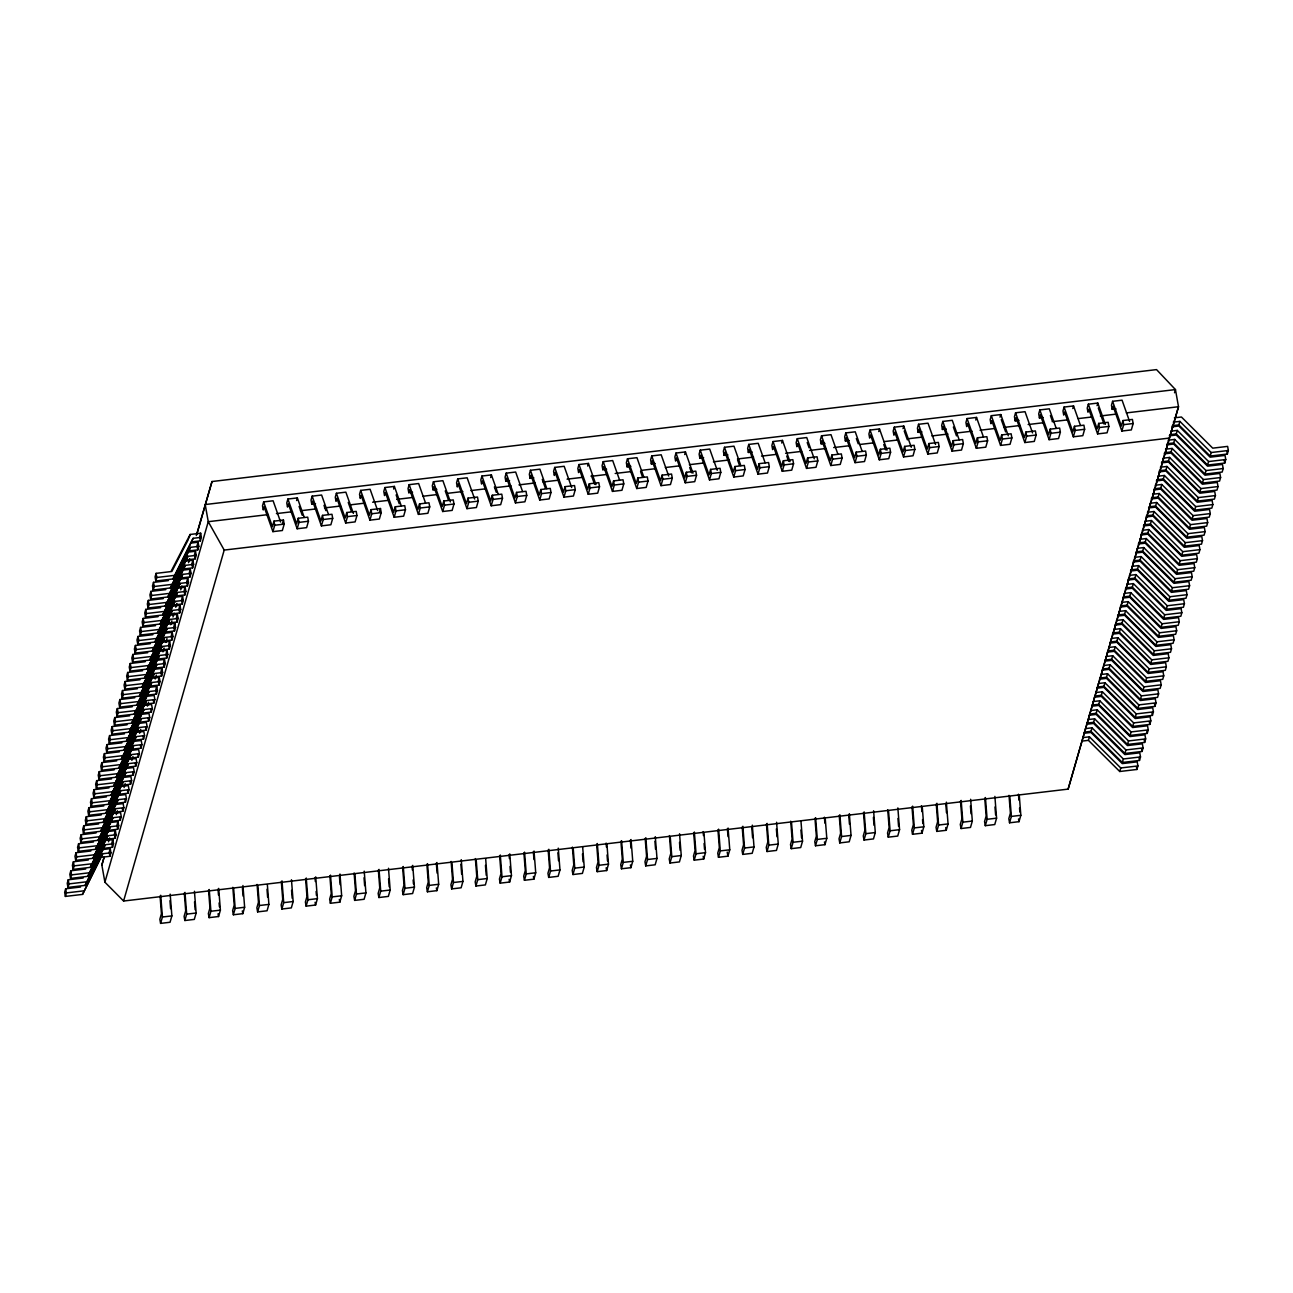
<?xml version="1.0" encoding="UTF-8"?>
<svg xmlns="http://www.w3.org/2000/svg" width="1293" height="1293" viewBox="0 0 1293 1293"><rect width="100%" height="100%" fill="white"/><g stroke="black" fill="none" stroke-linecap="round" stroke-linejoin="round"><path stroke-width="1.5" d="M80.554 887.03L65.652 888.792L64.65 892.315L65.377 896.421L82.558 894.4L102.697 853.752L110.956 852.766L110.212 848.661L103.198 849.485M83.14 878.028L68.238 879.79L67.236 883.297L67.963 887.418L85.144 885.382L105.283 844.733L113.542 843.763L112.798 839.642L105.784 840.482M85.71 869.009L70.824 870.771L69.822 874.294L70.549 878.4L87.73 876.363L107.869 835.731L116.111 834.745L115.384 830.639L108.37 831.464M88.296 859.99L73.41 861.768L72.408 865.276L73.135 869.397L90.3 867.361L110.455 826.712L118.697 825.742L117.97 821.621L110.956 822.445M90.882 850.988L75.996 852.75L74.978 856.257L75.721 860.378L92.886 858.342L113.041 817.693L121.283 816.723L120.556 812.602L113.542 813.442M93.468 841.969L78.582 843.731L77.564 847.254L78.307 851.36L95.472 849.323L115.627 808.691L123.869 807.705L123.142 803.599L116.111 804.424M96.054 832.951L81.168 834.728L80.15 838.236L80.893 842.357L98.058 840.321L118.213 799.672L126.455 798.702L125.728 794.581L118.697 795.421M98.64 823.948L83.738 825.71L82.736 829.233L83.463 833.339L100.644 831.302L120.799 790.669L129.041 789.684L128.298 785.578L121.283 786.403M101.226 814.929L86.324 816.691L85.322 820.215L86.049 824.32L103.23 822.3L123.368 781.651L131.627 780.665L130.884 776.56L123.869 777.384M103.812 805.927L88.91 807.689L87.908 811.196L88.635 815.317L105.816 813.281L125.954 772.632L134.213 771.662L133.47 767.541L126.455 768.381M106.382 796.908L91.496 798.67L90.494 802.193L91.221 806.299L108.402 804.262L128.54 763.63L136.783 762.644L136.056 758.538L129.041 759.363M108.968 787.89L94.082 789.667L93.08 793.175L93.807 797.296L110.972 795.26L131.126 754.611L139.369 753.641L138.642 749.52L131.627 750.344M111.554 778.887L96.668 780.649L95.65 784.156L96.393 788.277L113.558 786.241L133.712 745.592L141.955 744.623L141.228 740.501L134.197 741.342M114.14 769.868L99.254 771.63L98.236 775.154L98.979 779.259L116.144 777.222L136.298 736.59L144.541 735.604L143.814 731.499L136.783 732.323M116.726 760.85L101.824 762.628L100.822 766.135L101.549 770.256L118.73 768.22L138.884 727.571L147.127 726.601L146.384 722.48L139.369 723.32M119.312 751.847L104.41 753.609L103.408 757.132L104.135 761.238L121.316 759.201L141.454 718.569L149.713 717.583L148.97 713.477L141.955 714.302M121.898 742.829L106.996 744.59L105.994 748.114L106.721 752.219L123.902 750.199L144.04 709.55L152.299 708.564L151.556 704.459L144.541 705.283M124.467 733.826L109.582 735.588L108.58 739.095L109.307 743.216L126.488 741.18L146.626 700.531L154.869 699.561L154.142 695.44L147.127 696.28M127.053 724.807L112.168 726.569L111.166 730.092L111.893 734.198L129.058 732.161L149.212 691.529L157.455 690.543L156.728 686.438L149.713 687.262M129.639 715.789L114.754 717.567L113.736 721.074L114.479 725.195L131.644 723.159L151.798 682.51L160.041 681.54L159.314 677.419L152.299 678.243M132.225 706.786L117.34 708.548L116.322 712.055L117.065 716.177L134.23 714.14L154.384 673.491L162.627 672.522L161.9 668.4L154.869 669.241M134.811 697.767L119.926 699.529L118.908 703.053L119.635 707.158L136.816 705.121L156.97 664.489L165.213 663.503L164.486 659.398L157.455 660.222M137.397 688.749L122.496 690.527L121.494 694.034L122.221 698.155L139.402 696.119L159.54 655.47L167.799 654.5L167.056 650.379L160.041 651.219M139.983 679.746L125.082 681.508L124.08 685.031L124.807 689.137L141.988 687.1L162.126 646.468L170.385 645.482L169.642 641.376L162.627 642.201M142.553 670.728L127.668 672.489L126.666 676.013L127.393 680.118L144.574 678.098L164.712 637.449L172.955 636.463L172.228 632.358L165.213 633.182M145.139 661.725L130.254 663.487L129.252 666.994L129.979 671.115L147.143 669.079L167.298 628.43L175.541 627.461L174.814 623.339L167.799 624.18M147.725 652.706L132.84 654.468L131.821 657.992L132.565 662.097L149.729 660.06L169.884 619.428L178.127 618.442L177.4 614.337L170.385 615.161M150.311 643.688L135.426 645.466L134.407 648.973L135.151 653.094L152.315 651.058L172.47 610.409L180.713 609.439L179.986 605.318L172.955 606.142M152.897 634.685L138.012 636.447L136.993 639.954L137.737 644.076L154.901 642.039L175.056 601.39L183.299 600.421L182.572 596.299L175.541 597.14M155.483 625.667L140.581 627.428L139.579 630.952L140.307 635.057L157.487 633.02L177.642 592.388L185.885 591.402L185.141 587.297L178.127 588.121M158.069 616.664L143.167 618.426L142.165 621.933L142.893 626.054L160.073 624.018L180.212 583.369L188.471 582.4L187.727 578.278L180.713 579.119M160.655 607.645L145.753 609.407L144.751 612.93L145.479 617.036L162.659 614.999L182.798 574.367L191.057 573.381L190.313 569.276L183.299 570.1M163.225 598.627L148.339 600.388L147.337 603.912L148.065 608.017L165.245 605.997L185.384 565.348L193.627 564.362L192.899 560.257L185.885 561.081M165.811 589.624L150.925 591.386L149.923 594.893L150.651 599.015L167.815 596.978L187.97 556.329L196.213 555.36L195.485 551.238L188.471 552.079M168.397 580.605L153.511 582.367L152.493 585.891L153.237 589.996L170.401 587.959L190.556 547.327L198.799 546.341L198.071 542.236L191.041 543.06M156.097 573.365L155.079 576.872L155.823 580.993L172.987 578.957L193.142 538.308L201.385 537.338L200.657 533.217L190.119 534.462L170.983 571.587L156.097 573.365L156.825 577.47L155.823 580.993M65.377 896.421L66.396 892.913L65.652 888.792M67.963 887.418L68.982 883.895L68.238 879.79M70.549 878.4L71.551 874.892L70.824 870.771M73.135 869.397L74.137 865.874L73.41 861.768M75.721 860.378L76.723 856.855L75.996 852.75M78.307 851.36L79.309 847.852L78.582 843.731M80.893 842.357L81.895 838.834L81.168 834.728M83.463 833.339L84.481 829.831L83.738 825.71M86.049 824.32L87.067 820.813L86.324 816.691M88.635 815.317L89.637 811.794L88.91 807.689M91.221 806.299L92.223 802.791L91.496 798.67M93.807 797.296L94.809 793.773L94.082 789.667M96.393 788.277L97.395 784.754L96.668 780.649M98.979 779.259L99.981 775.752L99.254 771.63M101.549 770.256L102.567 766.733L101.824 762.628M104.135 761.238L105.153 757.73L104.41 753.609M106.721 752.219L107.739 748.712L106.996 744.59M109.307 743.216L110.309 739.693L109.582 735.588M111.893 734.198L112.895 730.69L112.168 726.569M114.479 725.195L115.481 721.672L114.754 717.567M117.065 716.177L118.067 712.653L117.34 708.548M119.635 707.158L120.653 703.651L119.926 699.529M122.221 698.155L123.239 694.632L122.496 690.527M124.807 689.137L125.825 685.629L125.082 681.508M127.393 680.118L128.395 676.611L127.668 672.489M129.979 671.115L130.981 667.592L130.254 663.487M132.565 662.097L133.567 658.59L132.84 654.468M135.151 653.094L136.153 649.571L135.426 645.466M137.737 644.076L138.739 640.552L138.012 636.447M140.307 635.057L141.325 631.55L140.581 627.428M142.893 626.054L143.911 622.531L143.167 618.426M145.479 617.036L146.481 613.529L145.753 609.407M148.065 608.017L149.067 604.51L148.339 600.388M150.651 599.015L151.653 595.491L150.925 591.386M153.237 589.996L154.239 586.489L153.511 582.367M82.558 894.4L102.697 853.752M85.144 885.382L105.283 844.733M87.73 876.363L107.869 835.731M90.3 867.361L110.455 826.712M92.886 858.342L113.041 817.693M95.472 849.323L115.627 808.691M98.058 840.321L118.213 799.672M100.644 831.302L120.799 790.669M103.23 822.3L123.368 781.651M105.816 813.281L125.954 772.632M108.402 804.262L128.54 763.63M110.972 795.26L131.126 754.611M113.558 786.241L133.712 745.592M116.144 777.222L136.298 736.59M118.73 768.22L138.884 727.571M121.316 759.201L141.454 718.569M123.902 750.199L144.04 709.55M126.488 741.18L146.626 700.531M129.058 732.161L149.212 691.529M131.644 723.159L151.798 682.51M134.23 714.14L154.384 673.491M136.816 705.121L156.97 664.489M139.402 696.119L159.54 655.47M141.988 687.1L162.126 646.468M144.574 678.098L164.712 637.449M147.143 669.079L167.298 628.43M149.729 660.06L169.884 619.428M152.315 651.058L172.47 610.409M154.901 642.039L175.056 601.39M157.487 633.02L177.642 592.388M160.073 624.018L180.212 583.369M162.659 614.999L182.798 574.367M165.245 605.997L185.384 565.348M167.815 596.978L187.97 556.329M170.401 587.959L190.556 547.327M172.987 578.957L193.142 538.308M189.117 537.985L190.119 534.462M196.31 535.561L212.004 481.529L1156.54 369.604L1175.45 389.581L1178.505 406.729L1068.131 789.118L123.595 901.027L104.895 882.198L101.856 865.049L104.07 857.307M108.515 841.791L109.63 837.912M116.289 814.655L117.404 810.792M124.08 787.534L125.179 783.655M131.854 760.397L132.969 756.518M139.628 733.26L140.743 729.381M147.418 706.123L148.517 702.244M155.192 678.987L156.308 675.108M162.966 651.85L164.082 647.971M170.757 624.713L171.856 620.834M172.971 616.971L174.086 613.092M175.751 607.274L176.866 603.395M180.745 589.834L181.86 585.955M188.536 562.697L189.651 558.818M165.86 642.459L166.975 638.58M196.989 533.88L212.004 481.529M109.21 852.168L110.212 848.661M111.796 843.165L112.798 839.642M114.382 834.147L115.384 830.639M116.968 825.128L117.97 821.621M155.726 689.945L156.728 686.438M158.296 680.926L159.314 677.419M160.882 671.924L161.9 668.4M163.468 662.905L164.486 659.398M166.054 653.902L167.056 650.379M168.64 644.884L169.642 641.376M171.226 635.865L172.228 632.358M173.812 626.863L174.814 623.339M176.398 617.844L177.4 614.337M178.967 608.825L179.986 605.318M181.553 599.823L182.572 596.299M184.139 590.804L185.141 587.297M186.725 581.802L187.727 578.278M190.313 569.276L189.311 572.783L190.039 576.904L181.796 577.874M192.899 560.257L191.897 563.764L192.625 567.886L184.382 568.855M195.485 551.238L194.483 554.762L195.211 558.867L186.968 559.853M197.053 545.743L198.071 542.236M199.639 536.74L200.657 533.217M101.694 857.259L109.937 856.289L110.956 852.766M104.28 848.256L112.523 847.271L113.542 843.763M106.866 839.238L115.109 838.268L116.111 834.745M109.452 830.219L117.695 829.249L118.697 825.742M112.038 821.217L120.281 820.231L121.283 816.723M114.608 812.198L122.867 811.228L123.869 807.705M117.194 803.195L125.453 802.21L126.455 798.702M119.78 794.177L128.023 793.207L129.041 789.684M122.366 785.158L130.609 784.188L131.627 780.665M124.952 776.156L133.195 775.17L134.213 771.662M127.538 767.137L135.781 766.167L136.783 762.644M130.124 758.118L138.367 757.148L139.369 753.641M132.694 749.116L140.953 748.13L141.955 744.623M135.28 740.097L143.539 739.127L144.541 735.604M137.866 731.095L146.109 730.109L147.127 726.601M140.452 722.076L148.695 721.106L149.713 717.583M143.038 713.057L151.281 712.087L152.299 708.564M145.624 704.055L153.867 703.069L154.869 699.561M148.21 695.036L156.453 694.066L157.455 690.543M150.796 686.017L159.039 685.048L160.041 681.54M153.366 677.015L161.625 676.029L162.627 672.522M155.952 667.996L164.211 667.026L165.213 663.503M158.538 658.994L166.781 658.008L167.799 654.5M161.124 649.975L169.367 649.005L170.385 645.482M163.71 640.956L171.953 639.987L172.955 636.463M166.296 631.954L174.539 630.968L175.541 627.461M168.882 622.935L177.125 621.965L178.127 618.442M171.452 613.916L179.711 612.947L180.713 609.439M174.038 604.914L182.297 603.928L183.299 600.421M176.624 595.895L184.867 594.925L185.885 591.402M179.21 586.893L187.453 585.907L188.471 582.4M190.039 576.904L191.057 573.381M192.625 567.886L193.627 564.362M195.211 558.867L196.213 555.36M189.554 550.834L197.797 549.864L198.799 546.341M192.124 541.832L200.383 540.846L201.385 537.338M104.895 882.198L208.254 521.693L205.199 504.545L1175.45 389.581L1174.529 392.765M123.595 901.027L224.206 550.075L208.254 521.693L268.394 514.566M263.643 501.91L262.511 505.822L263.255 509.927L264.128 506.872L272.904 531.633L282.359 530.518L284.185 524.134L283.458 520.028L273.987 521.144L272.403 526.671L263.643 501.91L273.098 500.779L280.613 522.016M170.175 894.142L171.872 915.897L170.046 922.265L160.591 923.396L162.417 917.012L160.72 895.257M272.904 531.633L274.73 525.249L273.987 521.144M287.903 499.033L286.771 502.945L287.499 507.066L288.387 503.995L297.148 528.756L306.619 527.641L308.445 521.257L307.702 517.152L298.247 518.267L296.663 523.794L287.903 499.033L297.358 497.918L304.243 517.378M282.391 523.713L283.458 520.028M296.614 500.52L297.358 497.918M194.435 891.265L196.132 913.02L194.306 919.404L184.834 920.519L186.677 914.135L184.98 892.38M297.148 528.756L298.99 522.388L298.247 518.267M328.503 514.501L321.618 495.041L312.146 496.156L311.031 500.068L311.758 504.189L315.54 503.737M311.758 504.189L312.647 501.118L321.407 525.895L330.863 524.764L332.705 518.38L331.962 514.275L322.507 515.39L320.923 520.934L312.146 496.156M218.695 888.388L220.392 910.143L218.549 916.527L209.094 917.642L210.921 911.258L209.224 889.503M321.407 525.895L323.234 519.511L322.507 515.39M336.406 493.279L335.291 497.191L336.018 501.312L336.891 498.241L345.667 523.019L355.122 521.887L356.949 515.519L356.221 511.398L346.766 512.513L345.183 518.057L336.406 493.279L345.861 492.164L353.377 513.386M242.939 885.511L244.636 907.266L242.809 913.65L233.354 914.765L235.181 908.397L233.645 888.614M345.667 523.019L347.494 516.634L346.766 512.513M360.666 490.403L359.535 494.33L360.278 498.435L361.151 495.364L369.927 520.142L379.382 519.026L381.209 512.642L380.481 508.521L371.01 509.652L369.426 515.18L360.666 490.403L370.121 489.287L377.637 510.525M267.36 884.622L268.896 904.389L267.069 910.773L257.614 911.888L259.44 905.52L257.889 885.737M369.927 520.142L371.754 513.757L371.01 509.652M384.926 487.542L383.795 491.453L384.538 495.558L385.411 492.504L394.171 517.265L403.642 516.149L405.469 509.765L404.741 505.644L395.27 506.775L393.686 512.303L384.926 487.542L394.381 486.41L401.266 505.87M379.415 512.206L380.481 508.521M393.638 489.029L394.381 486.41M291.458 879.757L293.155 901.528L291.329 907.896L281.858 909.027L283.7 902.643L282.003 880.889M394.171 517.265L396.014 510.88L395.27 506.775M425.526 503.009L418.641 483.534L409.17 484.665L408.055 488.576L408.782 492.681L412.564 492.245M408.782 492.681L409.671 489.627L418.431 514.388L427.886 513.273L429.729 506.888L428.985 502.783L419.53 503.898L417.946 509.426L409.17 484.665M315.718 876.896L317.415 898.651L315.589 905.019L306.118 906.151L307.944 899.766L306.247 878.012M418.431 514.388L420.257 508.004L419.53 503.898M450.4 501.894L442.885 480.673L433.43 481.788L432.315 485.699L433.042 489.821L436.824 489.368M433.042 489.821L433.915 486.75L442.691 511.511L452.146 510.396L453.972 504.011L453.245 499.906L443.79 501.021L442.206 506.549L433.43 481.788M339.962 874.02L341.659 895.774L339.833 902.158L330.378 903.274L332.204 896.889L330.507 875.135M442.691 511.511L444.517 505.143L443.79 501.021M457.69 478.911L456.558 482.822L457.302 486.944L458.175 483.873L466.951 508.65L476.406 507.519L478.232 501.134L477.505 497.029L468.034 498.144L466.45 503.688L457.69 478.911L467.145 477.796L474.66 499.017M364.222 871.143L365.919 892.897L364.093 899.281L354.638 900.397L356.464 894.013L354.912 874.246M466.951 508.65L468.777 502.266L468.034 498.144M481.95 476.034L480.818 479.945L481.562 484.067L482.434 480.996L491.195 505.773L500.666 504.642L502.492 498.274L501.765 494.152L492.294 495.267L490.71 500.811L481.95 476.034L491.405 474.919L498.29 494.379M490.661 477.521L491.405 474.919M388.482 868.266L390.179 890.02L388.353 896.405L378.881 897.52L380.724 891.152L379.027 869.397M491.195 505.773L493.037 499.389L492.294 495.267M522.55 491.502L515.665 472.042L506.193 473.157L505.078 477.085L505.805 481.19L509.587 480.737M505.805 481.19L506.694 478.119L515.454 502.896L524.91 501.781L526.752 495.397L526.009 491.275L516.553 492.407L514.97 497.934L506.193 473.157M412.742 865.389L414.439 887.143L412.612 893.528L403.141 894.659L404.968 888.275L403.271 866.52M515.454 502.896L517.281 496.512L516.553 492.407M546.81 488.625L539.908 469.165L530.453 470.296L529.338 474.208L530.065 478.313L533.847 477.877M530.065 478.313L530.938 475.258L539.714 500.019L549.169 498.904L550.996 492.52L550.268 488.398L540.813 489.53L539.229 495.057L530.453 470.296M436.986 862.512L438.683 884.283L436.856 890.651L427.401 891.782L429.228 885.398L427.53 863.643M539.714 500.019L541.541 493.635L540.813 489.53M554.713 467.419L553.598 471.331L554.325 475.436L555.198 472.381L563.974 497.142L573.429 496.027L575.256 489.643L574.528 485.538L565.073 486.653L563.473 492.18L554.713 467.419L564.168 466.288L571.684 487.526M461.245 859.651L462.942 881.406L461.116 887.79L451.661 888.905L453.487 882.521L451.936 862.738M563.974 497.142L565.801 490.758L565.073 486.653M578.973 464.543L577.842 468.454L578.585 472.575L579.458 469.504L588.218 494.265L597.689 493.15L599.516 486.766L598.788 482.661L589.317 483.776L587.733 489.304L578.973 464.543L588.428 463.427L595.944 484.649M587.685 466.03L588.428 463.427M485.667 858.746L487.202 878.529L485.376 884.913L475.921 886.028L477.747 879.644L476.196 859.877M588.218 494.265L590.061 487.897L589.317 483.776M619.573 480.01L612.688 460.55L603.217 461.666L602.102 465.577L602.829 469.698L606.627 469.246M602.829 469.698L603.718 466.628L612.478 491.405L621.949 490.273L623.776 483.889L623.032 479.784L613.577 480.899L611.993 486.443L603.217 461.666M509.765 853.897L511.462 875.652L509.636 882.036L500.165 883.151L501.991 876.767L500.294 855.012M612.478 491.405L614.304 485.02L613.577 480.899M643.833 477.133L636.948 457.674L627.477 458.789L626.362 462.7L627.089 466.821L630.871 466.369M627.089 466.821L627.978 463.751L636.738 488.528L646.193 487.396L648.019 481.028L647.292 476.907L637.837 478.022L636.253 483.566L627.477 458.789M534.025 851.02L535.722 872.775L533.88 879.159L524.425 880.274L526.251 873.906L524.554 852.152M636.738 488.528L638.564 482.144L637.837 478.022M668.707 476.034L661.192 454.797L651.737 455.928L650.621 459.839L651.349 463.945L655.131 463.492M651.349 463.945L652.222 460.89L660.998 485.651L670.453 484.536L672.279 478.151L671.552 474.03L662.097 475.161L660.497 480.689L651.737 455.928M558.269 848.143L559.966 869.898L558.14 876.282L548.685 877.414L550.511 871.029L548.814 849.275M660.998 485.651L662.824 479.267L662.097 475.161M675.997 453.051L674.865 456.962L675.609 461.068L676.481 458.013L685.258 482.774L694.713 481.659L696.539 475.274L695.812 471.153L686.341 472.284L684.757 477.812L675.997 453.051L685.452 451.92L692.967 473.157M684.708 454.538L685.452 451.92M582.69 847.254L584.226 867.037L582.4 873.405L572.944 874.537L574.771 868.153L573.219 848.37M685.258 482.774L687.084 476.39L686.341 472.284M717.227 470.28L709.712 449.059L700.24 450.174L699.125 454.085L699.852 458.191L703.651 457.754M699.852 458.191L700.741 455.136L709.501 479.897L718.973 478.782L720.799 472.398L720.056 468.292L710.6 469.407L709.017 474.935L700.24 450.174M606.934 844.377L608.486 864.16L606.659 870.545L597.188 871.66L599.031 865.276L597.334 843.521M709.501 479.897L711.328 473.529L710.6 469.407M740.857 465.642L733.971 446.182L724.5 447.297L723.385 451.209L724.112 455.33L727.894 454.877M724.112 455.33L725.001 452.259L733.761 477.02L743.216 475.905L745.059 469.521L744.315 465.415L734.86 466.531L733.276 472.058L724.5 447.297M631.049 839.529L632.746 861.283L630.903 867.668L621.448 868.783L623.274 862.399L621.577 840.644M733.761 477.02L735.588 470.652L734.86 466.531M765.117 462.765L758.215 443.305L748.76 444.42L747.645 448.332L748.372 452.453L752.154 452M748.372 452.453L749.245 449.382L758.021 474.159L767.476 473.028L769.303 466.66L768.575 462.538L759.12 463.654L757.52 469.197L748.76 444.42M655.292 836.652L656.989 858.407L655.163 864.791L645.708 865.906L647.534 859.522L645.837 837.767M758.021 474.159L759.848 467.775L759.12 463.654M773.02 441.543L771.889 445.455L772.632 449.576L773.505 446.505L782.281 471.282L791.736 470.151L793.563 463.783L792.835 459.661L783.364 460.777L781.78 466.32L773.02 441.543L782.475 440.428L789.991 461.666M781.732 443.03L782.475 440.428M679.552 833.775L681.249 855.53L679.423 861.914L669.968 863.029L671.794 856.661L670.243 836.878M782.281 471.282L784.108 464.898L783.364 460.777M797.28 438.683L796.149 442.594L796.876 446.699L797.765 443.644L806.525 468.405L815.996 467.29L817.822 460.906L817.079 456.785L807.624 457.916L806.04 463.444L797.28 438.683L806.735 437.551L814.251 458.789M703.958 832.886L705.509 852.653L703.683 859.037L694.212 860.168L696.054 853.784L694.357 832.029M806.525 468.405L808.367 462.021L807.624 457.916M837.88 454.134L830.995 434.674L821.524 435.806L820.409 439.717L821.136 443.822L824.918 443.386M821.136 443.822L822.025 440.768L830.785 465.528L840.24 464.413L842.082 458.029L841.339 453.908L831.884 455.039L830.3 460.567L821.524 435.806M728.072 828.037L729.769 849.792L727.927 856.16L718.472 857.291L720.298 850.907L718.601 829.152M830.785 465.528L832.611 459.144L831.884 455.039M862.14 451.273L855.239 431.814L845.784 432.929L844.668 436.84L845.396 440.945L849.178 440.509M845.396 440.945L846.269 437.891L855.045 462.652L864.5 461.536L866.326 455.152L865.599 451.047L856.144 452.162L854.56 457.69L845.784 432.929M752.316 825.16L754.013 846.915L752.187 853.299L742.732 854.414L744.558 848.03L742.861 826.275M855.045 462.652L856.871 456.284L856.144 452.162M870.044 430.052L868.912 433.963L869.656 438.085L870.528 435.014L879.305 459.791L888.76 458.659L890.586 452.275L889.859 448.17L880.388 449.285L878.804 454.829L870.044 430.052L879.499 428.937L887.014 450.158M878.755 431.539L879.499 428.937M776.576 822.283L778.273 844.038L776.446 850.422L766.991 851.537L768.818 845.153L767.121 823.399M879.305 459.791L881.131 453.407L880.388 449.285M894.303 427.175L893.172 431.086L893.916 435.208L894.788 432.137L903.548 456.914L913.02 455.782L914.846 449.414L914.119 445.293L904.647 446.408L903.064 451.952L894.303 427.175L903.759 426.06L911.274 447.281M903.015 428.662L903.759 426.06M800.981 821.378L802.533 841.161L800.706 847.545L791.235 848.661L793.078 842.276L791.526 822.51M903.548 456.914L905.391 450.53L904.647 446.408M935.534 444.42L928.018 423.183L918.547 424.298L917.432 428.209L918.159 432.331L921.941 431.878M918.159 432.331L919.048 429.26L927.808 454.037L937.263 452.922L939.106 446.538L938.362 442.416L928.907 443.547L927.323 449.075L918.547 424.298M825.241 818.517L826.793 838.284L824.966 844.668L815.495 845.784L817.321 839.416L815.624 817.661M927.808 454.037L929.635 447.653L928.907 443.547M959.164 439.765L952.262 420.306L942.807 421.437L941.692 425.349L942.419 429.454L946.201 429.001M942.419 429.454L943.292 426.399L952.068 451.16L961.523 450.045L963.35 443.661L962.622 439.539L953.167 440.671L951.583 446.198L942.807 421.437M849.339 813.653L851.036 835.407L849.21 841.791L839.755 842.923L841.581 836.539L839.884 814.784M952.068 451.16L953.895 444.776L953.167 440.671M967.067 418.56L965.936 422.472L966.679 426.577L967.552 423.522L976.328 448.283L985.783 447.168L987.61 440.784L986.882 436.678L977.411 437.794L975.827 443.321L967.067 418.56L976.522 417.429L983.407 436.889M975.779 420.047L976.522 417.429M873.599 810.792L875.296 832.547L873.47 838.915L864.015 840.046L865.841 833.662L864.144 811.907M976.328 448.283L978.155 441.899L977.411 437.794M991.327 415.683L990.196 419.595L990.939 423.716L991.812 420.645L1000.572 445.406L1010.043 444.291L1011.869 437.907L1011.142 433.801L1001.671 434.917L1000.087 440.444L991.327 415.683L1000.782 414.568L1008.298 435.789M1000.039 417.17L1000.782 414.568M897.859 807.915L899.556 829.67L897.73 836.054L888.259 837.169L890.101 830.785L888.55 811.002M1000.572 445.406L1002.414 439.038L1001.671 434.917M1032.557 432.913L1025.042 411.691L1015.571 412.806L1014.455 416.718L1015.183 420.839L1018.965 420.387M1015.183 420.839L1016.072 417.768L1024.832 442.545L1034.287 441.414L1036.129 435.03L1035.386 430.925L1025.931 432.04L1024.347 437.584L1015.571 412.806M922.265 807.01L923.816 826.793L921.99 833.177L912.519 834.292L914.345 827.908L912.648 806.153M1024.832 442.545L1026.658 436.161L1025.931 432.04M1056.187 428.274L1049.286 408.814L1039.831 409.929L1038.715 413.841L1039.443 417.962L1043.225 417.51M1039.443 417.962L1040.315 414.891L1049.092 439.668L1058.547 438.537L1060.373 432.169L1059.646 428.048L1050.191 429.163L1048.607 434.707L1039.831 409.929M946.363 802.161L948.06 823.916L946.234 830.3L936.779 831.415L938.605 825.047L936.908 803.276M1049.092 439.668L1050.918 433.284L1050.191 429.163M1064.091 407.053L1062.975 410.964L1063.703 415.085L1064.575 412.014L1073.352 436.792L1082.807 435.676L1084.633 429.292L1083.906 425.171L1074.451 426.302L1072.851 431.83L1064.091 407.053L1073.546 405.937L1080.431 425.397M1072.802 408.54L1073.546 405.937M970.623 799.284L972.32 821.039L970.493 827.423L961.038 828.538L962.865 822.17L961.168 800.415M1073.352 436.792L1075.178 430.407L1074.451 426.302M1088.35 404.192L1087.219 408.103L1087.963 412.208L1088.835 409.154L1097.595 433.915L1107.067 432.799L1108.893 426.415L1108.166 422.294L1098.694 423.425L1097.111 428.953L1088.35 404.192L1097.805 403.06L1105.321 424.298M1097.062 405.679L1097.805 403.06M994.883 796.407L996.58 818.178L994.753 824.546L985.298 825.677L987.125 819.293L985.428 797.539M1097.595 433.915L1099.438 427.53L1098.694 423.425M1129.581 421.421L1122.065 400.183L1112.594 401.315L1111.479 405.226L1112.206 409.331L1116.004 408.895M1112.206 409.331L1113.095 406.277L1121.855 431.038L1131.327 429.923L1133.153 423.538L1132.409 419.433L1122.954 420.548L1121.37 426.076L1112.594 401.315M1019.288 795.518L1020.84 815.301L1019.013 821.669L1009.542 822.801L1011.368 816.416L1009.833 796.633M1121.855 431.038L1123.682 424.654L1122.954 420.548M1068.131 789.118L1178.505 406.729L1126.381 412.903M1083.97 733.276L1090.985 732.452L1122.292 763.597L1137.177 761.836L1137.921 765.941L1136.903 769.464L1119.738 771.501L1088.431 740.339L1089.433 736.832L1082.839 737.608M1086.556 724.258L1093.571 723.433L1124.878 754.579L1139.763 752.817L1140.507 756.938L1139.489 760.446L1122.324 762.482L1091.017 731.337L1092.019 727.814L1085.425 728.606M1089.142 715.255L1096.157 714.415L1127.464 745.576L1142.349 743.814L1143.077 747.92L1142.075 751.443L1124.91 753.463L1093.603 722.318L1094.605 718.811L1088.011 719.587M1091.728 706.237L1098.743 705.412L1130.05 736.557L1144.935 734.796L1145.663 738.901L1144.661 742.424L1127.48 744.461L1096.189 713.3L1097.191 709.792L1090.597 710.568M1094.298 697.234L1101.329 696.394L1132.62 727.539L1147.521 725.777L1148.249 729.899L1147.247 733.406L1130.066 735.442L1098.775 704.297L1099.777 700.774L1093.183 701.566M1096.884 688.215L1103.915 687.375L1135.206 718.536L1150.107 716.775L1150.835 720.88L1149.833 724.403L1132.652 726.44L1101.345 695.278L1102.363 691.771L1095.769 692.547M1099.47 679.197L1106.485 678.372L1137.792 709.518L1152.693 707.756L1153.421 711.877L1152.419 715.385L1135.238 717.421L1103.931 686.276L1104.949 682.752L1098.339 683.528M1102.056 670.194L1109.071 669.354L1140.378 700.515L1155.263 698.737L1156.007 702.859L1154.988 706.366L1137.824 708.402L1106.517 677.257L1107.535 673.734L1100.925 674.526M1104.642 661.176L1111.657 660.351L1142.964 691.496L1157.849 689.735L1158.593 693.84L1157.574 697.363L1140.41 699.4L1109.103 668.239L1110.105 664.731L1103.511 665.507M1107.228 652.157L1114.243 651.333L1145.55 682.478L1160.435 680.716L1161.179 684.837L1160.16 688.345L1142.996 690.381L1111.689 659.236L1112.691 655.713L1106.097 656.505M1109.814 643.154L1116.829 642.314L1148.136 673.475L1163.021 671.714L1163.748 675.819L1162.746 679.342L1145.582 681.363L1114.275 650.217L1115.277 646.71L1108.683 647.486M1112.4 634.136L1119.415 633.311L1150.722 664.457L1165.607 662.695L1166.334 666.8L1165.332 670.324L1148.152 672.36L1116.861 641.199L1117.863 637.691L1111.269 638.467M1114.97 625.133L1122.001 624.293L1153.291 655.438L1168.193 653.676L1168.92 657.798L1167.918 661.305L1150.738 663.341L1119.431 632.196L1120.449 628.673L1113.855 629.465M1117.556 616.115L1124.587 615.274L1155.877 646.435L1170.779 644.674L1171.506 648.779L1170.504 652.302L1153.324 654.339L1122.017 623.178L1123.035 619.67L1116.425 620.446M1120.142 607.096L1127.157 606.272L1158.463 637.417L1173.365 635.655L1174.092 639.776L1173.074 643.284L1155.91 645.32L1124.603 614.175L1125.621 610.652L1119.011 611.427M1122.728 598.093L1129.743 597.253L1161.049 628.414L1175.935 626.636L1176.678 630.758L1175.66 634.265L1158.496 636.301L1127.189 605.156L1128.191 601.633L1121.597 602.425M1125.314 589.075L1132.329 588.25L1163.635 619.395L1178.521 617.634L1179.264 621.739L1178.246 625.262L1161.082 627.299L1129.775 596.138L1130.777 592.63L1124.183 593.406M1127.9 580.056L1134.915 579.232L1166.221 610.377L1181.107 608.615L1181.834 612.737L1180.832 616.244L1163.668 618.28L1132.361 587.135L1133.363 583.612L1126.769 584.404M1130.486 571.053L1137.501 570.213L1168.807 601.374L1183.693 599.613L1184.42 603.718L1183.418 607.241L1166.238 609.262L1134.947 578.116L1135.949 574.609L1129.355 575.385M1133.056 562.035L1140.087 561.21L1171.377 592.356L1186.279 590.594L1187.006 594.699L1186.004 598.223L1168.824 600.259L1137.533 569.098L1138.535 565.591L1131.941 566.366M1135.642 553.032L1142.673 552.192L1173.963 583.337L1188.865 581.575L1189.592 585.697L1188.59 589.204L1171.41 591.24L1140.103 560.095L1141.121 556.572L1134.527 557.364M1138.228 544.014L1145.242 543.173L1176.549 574.334L1191.451 572.573L1192.178 576.678L1191.176 580.201L1173.996 582.238L1142.689 551.077L1143.707 547.569L1137.097 548.345M1140.814 534.995L1147.828 534.171L1179.135 565.316L1194.021 563.554L1194.764 567.675L1193.746 571.183L1176.582 573.219L1145.275 542.074L1146.277 538.551L1139.683 539.326M1143.4 525.992L1150.414 525.152L1181.721 556.313L1196.607 554.535L1197.35 558.657L1196.332 562.164L1179.168 564.201L1147.861 533.055L1148.863 529.532L1142.269 530.324M1145.986 516.974L1153 516.149L1184.307 547.295L1199.193 545.533L1199.92 549.638L1198.918 553.162L1181.754 555.198L1150.447 524.037L1151.449 520.529L1144.855 521.305M1148.572 507.955L1155.586 507.131L1186.893 538.276L1201.779 536.514L1202.506 540.636L1201.504 544.143L1184.323 546.179L1153.033 515.034L1154.035 511.511L1147.441 512.303M1151.142 498.953L1158.172 498.112L1189.463 529.273L1204.365 527.512L1205.092 531.617L1204.09 535.14L1186.909 537.161L1155.619 506.016L1156.621 502.508L1150.027 503.284M1153.728 489.934L1160.758 489.11L1192.049 520.255L1206.951 518.493L1207.678 522.598L1206.676 526.122L1189.495 528.158L1158.189 496.997L1159.207 493.49L1152.613 494.265M1156.314 480.931L1163.328 480.091L1194.635 511.236L1209.537 509.474L1210.264 513.596L1209.262 517.103L1192.081 519.139L1160.775 487.994L1161.793 484.471L1155.182 485.263M1158.9 471.913L1165.914 471.072L1197.221 502.234L1212.107 500.472L1212.85 504.577L1211.832 508.101L1194.667 510.137L1163.361 478.976L1164.379 475.468L1157.768 476.244M1161.486 462.894L1168.5 462.07L1199.807 493.215L1214.693 491.453L1215.436 495.575L1214.418 499.082L1197.253 501.118L1165.947 469.973L1166.949 466.45L1160.354 467.226M1164.072 453.891L1171.086 453.051L1202.393 484.212L1217.279 482.434L1218.022 486.556L1217.004 490.063L1199.839 492.1L1168.533 460.954L1169.535 457.431L1162.94 458.223M1166.658 444.873L1173.672 444.049L1204.979 475.194L1219.865 473.432L1220.592 477.537L1219.59 481.061L1202.425 483.097L1171.119 451.936L1172.121 448.429L1165.526 449.204M1169.244 435.854L1176.258 435.03L1207.565 466.175L1222.451 464.413L1223.178 468.535L1222.176 472.042L1204.995 474.078L1173.705 442.933L1174.707 439.41L1168.112 440.202M1171.814 426.852L1178.844 426.011L1210.135 457.172L1225.037 455.411L1225.764 459.516L1224.762 463.039L1207.581 465.06L1176.291 433.915L1177.293 430.407L1170.698 431.183M1174.4 417.833L1181.43 417.009L1212.721 448.154L1227.623 446.392L1228.35 450.497L1227.348 454.021L1210.167 456.057L1178.86 424.896L1179.879 421.389L1173.284 422.164M1119.738 771.501L1120.74 767.977L1089.433 736.832M1122.324 762.482L1123.326 758.975L1092.019 727.814M1124.91 753.463L1125.912 749.956L1094.605 718.811M1127.48 744.461L1128.498 740.937L1097.191 709.792M1130.066 735.442L1131.084 731.935L1099.777 700.774M1132.652 726.44L1133.67 722.916L1102.363 691.771M1135.238 717.421L1136.24 713.898L1104.949 682.752M1137.824 708.402L1138.826 704.895L1107.535 673.734M1140.41 699.4L1141.412 695.876L1110.105 664.731M1142.996 690.381L1143.998 686.874L1112.691 655.713M1145.582 681.363L1146.584 677.855L1115.277 646.71M1148.152 672.36L1149.17 668.837L1117.863 637.691M1150.738 663.341L1151.756 659.834L1120.449 628.673M1153.324 654.339L1154.326 650.815L1123.035 619.67M1155.91 645.32L1156.912 641.797L1125.621 610.652M1158.496 636.301L1159.498 632.794L1128.191 601.633M1161.082 627.299L1162.084 623.776L1130.777 592.63M1163.668 618.28L1164.67 614.773L1133.363 583.612M1166.238 609.262L1167.256 605.754L1135.949 574.609M1168.824 600.259L1169.842 596.736L1138.535 565.591M1171.41 591.24L1172.412 587.733L1141.121 556.572M1173.996 582.238L1174.998 578.714L1143.707 547.569M1176.582 573.219L1177.584 569.696L1146.277 538.551M1179.168 564.201L1180.17 560.693L1148.863 529.532M1181.754 555.198L1182.756 551.675L1151.449 520.529M1184.323 546.179L1185.342 542.672L1154.035 511.511M1186.909 537.161L1187.928 533.653L1156.621 502.508M1189.495 528.158L1190.514 524.635L1159.207 493.49M1192.081 519.139L1193.083 515.632L1161.793 484.471M1194.667 510.137L1195.669 506.614L1164.379 475.468M1197.253 501.118L1198.255 497.595L1166.949 466.45M1199.839 492.1L1200.841 488.592L1169.535 457.431M1202.425 483.097L1203.427 479.574L1172.121 448.429M1204.995 474.078L1206.013 470.571L1174.707 439.41M1207.581 465.06L1208.599 461.553L1177.293 430.407M1210.167 456.057L1211.169 452.534L1179.879 421.389M101.856 865.049L104.087 857.388M171.791 571.571L188.196 539.747M276.411 513.612L292.444 511.705M300.461 510.767L316.51 508.86M324.527 507.907L340.56 506.016M350.581 504.82L364.61 503.155M372.626 502.217L388.676 500.31M396.692 499.357L412.726 497.466M422.746 496.27L436.775 494.605M446.812 493.425L462.846 491.518M470.862 490.58L484.891 488.916M494.912 487.72L510.961 485.829M518.978 484.875L535.011 482.968M543.028 482.014L559.061 480.123M567.077 479.17L583.127 477.279M591.143 476.325L607.177 474.418M615.193 473.464L631.226 471.573M641.247 470.377L655.292 468.712M665.313 467.533L679.342 465.868M689.363 464.688L703.392 463.023M713.429 461.827L729.462 459.936M737.479 458.983L753.512 457.076M761.529 456.138L775.558 454.473M785.594 453.277L801.628 451.386M809.644 450.433L825.677 448.526M833.694 447.572L849.743 445.681M859.764 444.485L873.793 442.836M883.814 441.64L897.843 439.976M907.864 438.796L921.909 437.131M931.93 435.935L947.963 434.044M955.98 433.09L972.013 431.183M980.046 430.246L994.075 428.581M1004.095 427.385L1020.129 425.494M1028.145 424.54L1044.194 422.633M1052.211 421.696L1068.244 419.789M1078.265 418.593L1092.294 416.944M1100.311 415.99L1116.36 414.083M274.73 525.249L284.185 524.134M298.99 522.388L308.445 521.257M323.234 519.511L332.705 518.38M347.494 516.634L356.949 515.519M371.754 513.757L381.209 512.642M396.014 510.88L405.469 509.765M420.257 508.004L429.729 506.888M444.517 505.143L453.972 504.011M468.777 502.266L478.232 501.134M493.037 499.389L502.492 498.274M517.281 496.512L526.752 495.397M541.541 493.635L550.996 492.52M565.801 490.758L575.256 489.643M590.061 487.897L599.516 486.766M614.304 485.02L623.776 483.889M638.564 482.144L648.019 481.028M662.824 479.267L672.279 478.151M687.084 476.39L696.539 475.274M711.328 473.529L720.799 472.398M735.588 470.652L745.059 469.521M759.848 467.775L769.303 466.66M784.108 464.898L793.563 463.783M808.367 462.021L817.822 460.906M832.611 459.144L842.082 458.029M856.871 456.284L866.326 455.152M881.131 453.407L890.586 452.275M905.391 450.53L914.846 449.414M929.635 447.653L939.106 446.538M953.895 444.776L963.35 443.661M978.155 441.899L987.61 440.784M1002.414 439.038L1011.869 437.907M1026.658 436.161L1036.129 435.03M1050.918 433.284L1060.373 432.169M1075.178 430.407L1084.633 429.292M1099.438 427.53L1108.893 426.415M1123.682 424.654L1133.153 423.538M1172.266 425.688L1178.86 424.896M1169.68 434.69L1176.291 433.915M224.206 550.075L1168.759 438.149M1167.094 443.709L1173.705 442.933M1164.524 452.728L1171.119 451.936M156.825 577.47L173.989 575.433M1211.169 452.534L1228.35 450.497M1161.938 461.73L1168.533 460.954M154.239 586.489L171.419 584.452M1208.599 461.553L1225.764 459.516M1159.352 470.749L1165.947 469.973M151.653 595.491L168.833 593.455M1206.013 470.571L1223.178 468.535M1156.766 479.768L1163.361 478.976M149.067 604.51L166.247 602.473M1203.427 479.574L1220.592 477.537M1154.18 488.77L1160.775 487.994M146.481 613.529L163.661 611.492M1200.841 488.592L1218.022 486.556M1151.594 497.789L1158.189 496.997M143.911 622.531L161.075 620.495M1198.255 497.595L1215.436 495.575M1149.008 506.791L1155.619 506.016M141.325 631.55L158.489 629.513M1195.669 506.614L1212.85 504.577M1146.438 515.81L1153.033 515.034M138.739 640.552L155.903 638.532M1193.083 515.632L1210.264 513.596M1143.852 524.829L1150.447 524.037M136.153 649.571L153.334 647.534M1190.514 524.635L1207.678 522.598M1141.266 533.831L1147.861 533.055M133.567 658.59L150.748 656.553M1187.928 533.653L1205.092 531.617M1138.68 542.85L1145.275 542.074M130.981 667.592L148.162 665.556M1185.342 542.672L1202.506 540.636M1136.094 551.869L1142.689 551.077M128.395 676.611L145.576 674.574M1182.756 551.675L1199.92 549.638M1133.508 560.871L1140.103 560.095M125.825 685.629L142.99 683.593M1180.17 560.693L1197.35 558.657M1130.922 569.89L1137.533 569.098M123.239 694.632L140.404 692.595M1177.584 569.696L1194.764 567.675M1128.336 578.892L1134.947 578.116M120.653 703.651L137.818 701.614M1174.998 578.714L1192.178 576.678M1125.767 587.911L1132.361 587.135M118.067 712.653L135.248 710.633M1172.412 587.733L1189.592 585.697M1123.181 596.93L1129.775 596.138M115.481 721.672L132.662 719.635M1169.842 596.736L1187.006 594.699M1120.595 605.932L1127.189 605.156M112.895 730.69L130.076 728.654M1167.256 605.754L1184.42 603.718M1118.009 614.951L1124.603 614.175M110.309 739.693L127.49 737.656M1164.67 614.773L1181.834 612.737M1115.423 623.969L1122.017 623.178M107.739 748.712L124.904 746.675M1162.084 623.776L1179.264 621.739M1112.837 632.972L1119.431 632.196M105.153 757.73L122.318 755.694M1159.498 632.794L1176.678 630.758M1110.251 641.991L1116.861 641.199M102.567 766.733L119.732 764.696M1156.912 641.797L1174.092 639.776M1107.681 650.993L1114.275 650.217M99.981 775.752L117.146 773.715M1154.326 650.815L1171.506 648.779M1105.095 660.012L1111.689 659.236M97.395 784.754L114.576 782.734M1151.756 659.834L1168.92 657.798M1102.509 669.031L1109.103 668.239M94.809 793.773L111.99 791.736M1149.17 668.837L1166.334 666.8M1099.923 678.033L1106.517 677.257M92.223 802.791L109.404 800.755M1146.584 677.855L1163.748 675.819M1097.337 687.052L1103.931 686.276M89.637 811.794L106.818 809.757M1143.998 686.874L1161.179 684.837M1094.751 696.07L1101.345 695.278M87.067 820.813L104.232 818.776M1141.412 695.876L1158.593 693.84M1092.165 705.073L1098.775 704.297M84.481 829.831L101.646 827.795M1138.826 704.895L1156.007 702.859M1089.595 714.092L1096.189 713.3M81.895 838.834L99.06 836.797M1136.24 713.898L1153.421 711.877M1087.009 723.094L1093.603 722.318M79.309 847.852L96.49 845.816M1133.67 722.916L1150.835 720.88M1084.423 732.113L1091.017 731.337M76.723 856.855L93.904 854.835M1131.084 731.935L1148.249 729.899M1081.837 741.131L1088.431 740.339M74.137 865.874L91.318 863.837M1128.498 740.937L1145.663 738.901M71.551 874.892L88.732 872.856M1125.912 749.956L1143.077 747.92M68.982 883.895L86.146 881.858M1123.326 758.975L1140.507 756.938M66.396 892.913L83.56 890.877M1120.74 767.977L1137.921 765.941M162.417 917.012L171.872 915.897M186.677 914.135L196.132 913.02M210.921 911.258L220.392 910.143M235.181 908.397L244.636 907.266M259.44 905.52L268.896 904.389M283.7 902.643L293.155 901.528M307.944 899.766L317.415 898.651M332.204 896.889L341.659 895.774M356.464 894.013L365.919 892.897M380.724 891.152L390.179 890.02M404.968 888.275L414.439 887.143M429.228 885.398L438.683 884.283M453.487 882.521L462.942 881.406M477.747 879.644L487.202 878.529M501.991 876.767L511.462 875.652M526.251 873.906L535.722 872.775M550.511 871.029L559.966 869.898M574.771 868.153L584.226 867.037M599.031 865.276L608.486 864.16M623.274 862.399L632.746 861.283M647.534 859.522L656.989 858.407M671.794 856.661L681.249 855.53M696.054 853.784L705.509 852.653M720.298 850.907L729.769 849.792M744.558 848.03L754.013 846.915M768.818 845.153L778.273 844.038M793.078 842.276L802.533 841.161M817.321 839.416L826.793 838.284M841.581 836.539L851.036 835.407M865.841 833.662L875.296 832.547M890.101 830.785L899.556 829.67M914.345 827.908L923.816 826.793M938.605 825.047L948.06 823.916M962.865 822.17L972.32 821.039M987.125 819.293L996.58 818.178M1011.368 816.416L1020.84 815.301M1098.29 408.022L1103.931 423.942M1050.417 415.538L1052.292 420.855M1001.267 419.53L1005.647 431.91M953.377 427.046L956.513 435.886M904.243 431.022L907.379 439.862M883.749 444.501L885.624 449.819M856.354 438.537L858.245 443.838M807.22 442.513L809.095 447.831M786.726 456.009L788.601 461.31M737.592 459.985L739.467 465.286M689.702 467.5L691.577 472.802M640.568 471.476L642.443 476.794M591.418 475.452L594.554 484.309M542.284 479.444L545.42 488.285M494.395 486.96L496.27 492.261M445.261 490.936L448.396 499.777M396.127 494.912L399.246 503.753M348.237 502.427L351.373 511.285M323.977 505.304L325.852 510.622M299.103 506.42L302.223 515.26M1226.847 451.273L1227.348 454.021M1224.277 460.292L1224.762 463.039M1154.504 703.634L1154.988 706.366M1151.918 712.637L1152.419 715.385M1149.332 721.656L1149.833 724.403M1146.762 730.674L1147.247 733.406M1144.176 739.677L1144.661 742.424M1141.59 748.695L1142.075 751.443M1139.004 757.698L1139.489 760.446M1136.418 766.717L1136.903 769.464M1018.512 818.938L1019.013 821.669M1009.542 822.801L1008.815 818.679L1010.399 813.152L1009.009 795.357M985.298 825.677L984.555 821.556L986.139 816.028L984.749 798.217M961.038 828.538L960.295 824.433L961.895 818.905L960.505 801.094M945.749 827.552L946.234 830.3M936.779 831.415L936.051 827.31L937.635 821.766L936.245 803.971M921.489 830.429L921.99 833.177M912.519 834.292L911.791 830.187L913.375 824.643L911.985 806.848M888.259 837.169L887.531 833.048L889.115 827.52L887.725 809.725M864.015 840.046L863.271 835.925L864.872 830.397L863.482 812.602M839.755 842.923L839.028 838.801L840.612 833.274L839.222 815.463M824.465 841.921L824.966 844.668M815.495 845.784L814.768 841.678L816.352 836.151L814.962 818.34M791.235 848.661L790.508 844.555L792.092 839.012L790.702 821.217M766.991 851.537L766.248 847.432L767.832 841.888L766.458 824.094M742.732 854.414L742.004 850.293L743.588 844.765L742.198 826.97M727.199 852.055L727.927 856.16M718.472 857.291L717.744 853.17L719.328 847.642L717.938 829.847M703.182 856.305L703.683 859.037M694.212 860.168L693.484 856.047L695.068 850.519L693.678 832.708M669.968 863.029L669.224 858.924L670.808 853.396L669.435 835.585M645.708 865.906L644.981 861.801L646.565 856.257L645.175 838.462M630.418 864.92L630.903 867.668M621.448 868.783L620.721 864.678L622.305 859.134L620.915 841.339M606.158 867.797L606.659 870.545M597.188 871.66L596.461 867.538L598.045 862.011L596.655 844.216M572.944 874.537L572.201 870.415L573.785 864.888L572.395 847.093M548.685 877.414L547.941 873.292L549.541 867.765L548.151 849.954M533.395 876.412L533.88 879.159M524.425 880.274L523.697 876.169L525.281 870.625L523.891 852.83M509.135 879.288L509.636 882.036M500.165 883.151L499.437 879.046L501.021 873.502L499.631 855.707M475.921 886.028L475.178 881.907L476.761 876.379L475.371 858.584M451.661 888.905L450.918 884.784L452.518 879.256L451.128 861.461M436.371 887.919L436.856 890.651M427.401 891.782L426.674 887.661L428.258 882.133L426.868 864.322M403.141 894.659L402.414 890.538L403.998 885.01L402.608 867.199M378.881 897.52L378.154 893.415L379.738 887.871L378.348 870.076M354.638 900.397L353.894 896.291L355.494 890.748L354.104 872.953M339.348 899.411L339.833 902.158M330.378 903.274L329.65 899.152L331.234 893.625L329.844 875.83M315.088 902.288L315.589 905.019M306.118 906.151L305.39 902.029L306.974 896.502L305.584 878.707M281.858 909.027L281.131 904.906L282.714 899.378L281.324 881.567M199.882 538.098L200.383 540.846M197.312 547.117L197.797 549.864M257.614 911.888L256.871 907.783L258.455 902.255L257.081 884.444M186.968 583.159L187.453 585.907M242.324 910.902L242.809 913.65M184.382 592.178L184.867 594.925M181.796 601.197L182.297 603.928M179.21 610.199L179.711 612.947M233.354 914.765L232.627 910.66L234.211 905.116L232.821 887.321M176.64 619.218L177.125 621.965M174.054 628.236L174.539 630.968M171.468 637.239L171.953 639.987M218.064 913.779L218.549 916.527M168.882 646.258L169.367 649.005M166.296 655.26L166.781 658.008M209.094 917.642L208.367 913.537L209.951 907.993L208.561 890.198M163.71 664.279L164.211 667.026M161.124 673.297L161.625 676.029M158.554 682.3L159.039 685.048M155.968 691.319L156.453 694.066M153.382 700.337L153.867 703.069M150.796 709.34L151.281 712.087M184.834 920.519L184.107 916.398L185.691 910.87L184.301 893.075M148.21 718.358L148.695 721.106M145.624 727.361L146.109 730.109M143.038 736.38L143.539 739.127M140.468 745.398L140.953 748.13M137.882 754.401L138.367 757.148M135.296 763.42L135.781 766.167M160.591 923.396L159.847 919.275L161.431 913.747L160.057 895.952M132.71 772.438L133.195 775.17M130.124 781.441L130.609 784.188M127.538 790.459L128.023 793.207M124.952 799.462L125.453 802.21M122.366 808.481L122.867 811.228M119.796 817.499L120.281 820.231M117.21 826.502L117.695 829.249M114.624 835.52L115.109 838.268M112.038 844.539L112.523 847.271M109.452 853.542L109.937 856.289M1018.464 794.225L1018.932 800.157M1019.547 808.077L1019.854 812.036M994.98 806.994L995.61 814.897M970.429 805.911L971.043 813.814M945.862 804.828L946.476 812.747M921.44 805.733L921.909 811.665M922.523 819.568L922.83 823.528M897.956 818.485L898.587 826.405M873.405 817.402L874.02 825.322M848.838 816.319L849.453 824.239M824.417 817.224L824.886 823.156M800.933 829.993L801.563 837.896M776.382 828.91L776.996 836.813M751.815 827.827L752.574 837.719M727.393 828.716L728.024 836.636M703.15 831.593L703.457 835.553M704.071 843.456L704.54 849.388M679.504 842.373L680.118 850.293M654.937 841.29L655.551 849.21M630.37 840.224L630.984 848.127M606.126 843.084L606.433 847.044M607.047 854.964L607.5 860.896M582.48 853.881L583.095 861.785M557.913 852.798L558.528 860.702M533.346 851.715L533.961 859.619M509.086 854.592L509.41 858.536M510.024 866.455L510.476 872.387M485.457 865.373L486.233 875.264M460.89 864.29L461.666 874.181M436.323 863.207L437.099 873.098M412.063 866.084L412.386 870.044M413.146 879.935L413.453 883.879M388.579 878.852L389.209 886.756M364.028 877.769L364.642 885.673M339.461 876.686L340.075 884.59M315.039 877.575L315.347 881.535M316.122 891.427L316.429 895.386M291.555 890.344L292.186 898.247M267.004 889.261L267.619 897.18M242.438 888.178L243.052 896.097M218.016 889.083L218.485 895.015M219.099 902.918L219.406 906.878M194.532 901.835L195.146 909.755M169.965 900.752L170.595 908.672"/></g></svg>
